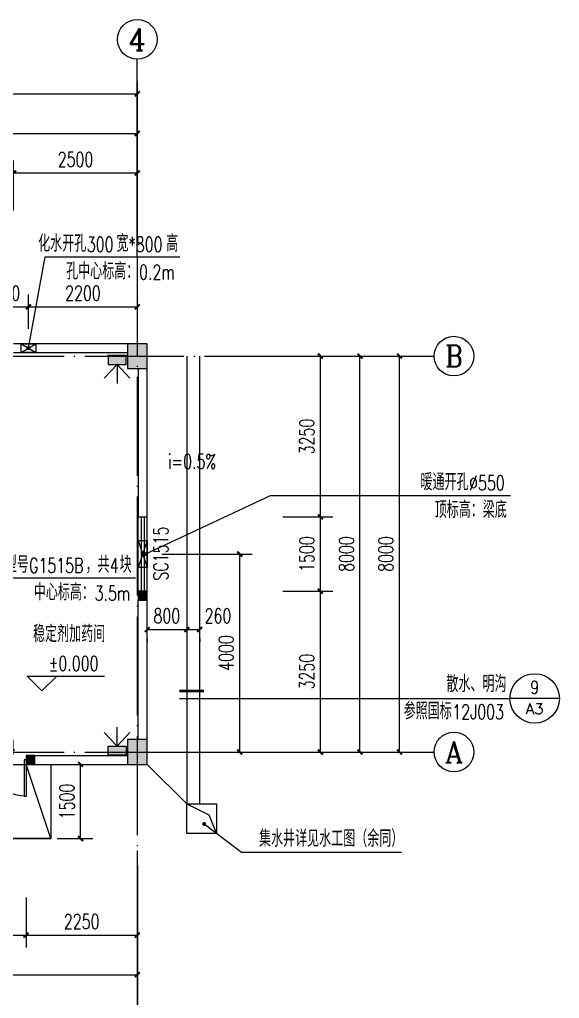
# Model space of a CAD drawing. Extents: x 36816 to 262577, y 14502 to 89811.
# Drawn here: x 215456 to 226367, y 33088 to 52867 of the extents above; entities that cross this region are included whole.
import ezdxf
from ezdxf.enums import TextEntityAlignment as Align

# ---------------------------------------------------------------- set-up
doc = ezdxf.new("R2010")
doc.units = 0
doc.header["$LTSCALE"] = 1000
doc.header["$MEASUREMENT"] = 0
doc.linetypes.add('DOTE', pattern=[2.42, 2, -0.2, 0.02, -0.2])
doc.layers.get('0').update_dxf_attribs({"color": 8})
doc.layers.get('Defpoints').update_dxf_attribs({"color": 8})
for name, color, linetype in [('-人员定位', 6, 'Continuous'), ('3T_WOOD', 8, 'Continuous'), ('AXIS', 8, 'Continuous'), ('AXIS_TEXT', 8, 'Continuous'), ('COLUMN', 8, 'Continuous'), ('DIM_ELEV', 8, 'Continuous'), ('DIM_IDEN', 8, 'Continuous'), ('DIM_LEAD', 8, 'Continuous'), ('DIM_SYMB', 8, 'Continuous'), ('DOTE', 8, 'DOTE'), ('PUB_DIM', 8, 'Continuous'), ('PUB_HATCH', 8, 'Continuous'), ('PUB_TEXT', 8, 'Continuous'), ('WALL', 8, 'Continuous'), ('WINDOW', 8, 'Continuous'), ('WINDOW_TEXT', 8, 'Continuous'), ('坡道', 8, 'Continuous')]:
    doc.layers.add(name, color=color, linetype=linetype)
doc.styles.add('_TCH_AXIS', font='COMPLEX.shx', dxfattribs={"bigfont": 'gbcbig.shx'})
doc.styles.add('_TCH_DIM', font='simplex.shx', dxfattribs={"bigfont": 'gbcbig.shx'})
doc.styles.add('_TCH_DIM_T3', font='simplex.shx', dxfattribs={"width": 0.705882, "bigfont": 'gbcbig.shx'})
doc.styles.add('_TCH_LABEL', font='COMPLEX', dxfattribs={"bigfont": 'GBCBIG'})
doc.styles.add('_TCH_WINDOW', font='simplex.shx', dxfattribs={"bigfont": 'gbcbig.shx'})
doc.styles.add('COMPLEX', font='COMPLEX')
doc.styles.get("Standard").update_dxf_attribs({"font": 'gbenor.shx', "bigfont": 'gbcbig.shx'})
doc.dimstyles.new('_TCH_ARCH&&100', dxfattribs={"dimtxt": 297.5, "dimasz": 100, "dimexe": 250, "dimexo": 300, "dimgap": 126.25, "dimtad": 1, "dimdec": 0, "dimzin": 0, "dimdsep": 46, "dimtxsty": '_TCH_DIM_T3', "dimblk": 'ARCHTICK', "dimcen": 0.09, "dimclrt": 7, "dimazin": 2, "dimtfac": 1, "dimtdec": 0, "dimtix": 1, "dimtmove": 2, "dimatfit": 3, "dimldrblk": 'ARCHTICK', "dimfxl": 0, "dimtolj": 1, "dimtzin": 0, "dimarcsym": 0})

# ---------------------------------------------------------------- blocks, each defined once
blk = doc.blocks.new('_ArchTick')
at = {"color": 0, "linetype": 'ByBlock', "const_width": 0.4}
blk.add_lwpolyline([(-0.5, -0.5), (0.5, 0.5)], dxfattribs=at)
blk = doc.blocks.new('*D37')
at = {"layer": 'Defpoints', "color": 0, "transparency": 16777216}
for p in [(215636, 47062), (214586, 46317), (215636, 46317)]:
    blk.add_point(p, dxfattribs=at)
at = {"layer": 'PUB_DIM', "color": 0, "lineweight": -2, "transparency": 16777216}
for p, q in [((214586, 46617), (214586, 47312)), ((215636, 46617), (215636, 47312)), ((214586, 47062), (215636, 47062))]:
    blk.add_line(p, q, dxfattribs=at)
at = {"layer": 'PUB_DIM', "color": 0, "lineweight": -2, "transparency": 16777216, "xscale": 100, "yscale": 100, "zscale": 100, "rotation": 180}
blk.add_blockref('_ArchTick', (214586, 47062), dxfattribs=at)
at = {"layer": 'PUB_DIM', "color": 0, "lineweight": -2, "transparency": 16777216, "xscale": 100, "yscale": 100, "zscale": 100}
blk.add_blockref('_ArchTick', (215636, 47062), dxfattribs=at)
at = {"layer": 'PUB_DIM', "color": 7, "transparency": 16777216, "insert": (215111, 47337), "char_height": 297.5, "attachment_point": 5, "style": '_TCH_DIM_T3'}
blk.add_mtext('\\A1;1050', dxfattribs=at)
blk = doc.blocks.new('*D38')
at = {"layer": 'Defpoints', "color": 0, "transparency": 16777216}
for p in [(217836, 47062), (215636, 46317), (217836, 46317)]:
    blk.add_point(p, dxfattribs=at)
at = {"layer": 'PUB_DIM', "color": 0, "lineweight": -2, "transparency": 16777216}
for p, q in [((215636, 46617), (215636, 47312)), ((217836, 46617), (217836, 47312)), ((215636, 47062), (217836, 47062))]:
    blk.add_line(p, q, dxfattribs=at)
at = {"layer": 'PUB_DIM', "color": 0, "lineweight": -2, "transparency": 16777216, "xscale": 100, "yscale": 100, "zscale": 100, "rotation": 180}
blk.add_blockref('_ArchTick', (215636, 47062), dxfattribs=at)
at = {"layer": 'PUB_DIM', "color": 0, "lineweight": -2, "transparency": 16777216, "xscale": 100, "yscale": 100, "zscale": 100}
blk.add_blockref('_ArchTick', (217836, 47062), dxfattribs=at)
at = {"layer": 'PUB_DIM', "color": 7, "transparency": 16777216, "insert": (216736, 47337), "char_height": 297.5, "attachment_point": 5, "style": '_TCH_DIM_T3'}
blk.add_mtext('\\A1;2200', dxfattribs=at)
blk = doc.blocks.new('*D52')
at = {"layer": 'Defpoints', "color": 0, "transparency": 16777216}
for p in [(218036, 42067), (219905, 42067), (218036, 38067)]:
    blk.add_point(p, dxfattribs=at)
at = {"layer": 'PUB_DIM', "color": 0, "lineweight": -2, "transparency": 16777216}
for p, q in [((218336, 42067), (220155, 42067)), ((219905, 38067), (219905, 42067)), ((218336, 38067), (220155, 38067))]:
    blk.add_line(p, q, dxfattribs=at)
at = {"layer": 'PUB_DIM', "color": 0, "lineweight": -2, "transparency": 16777216, "xscale": 100, "yscale": 100, "zscale": 100}
for p, rotation in [((219905, 42067), 90), ((219905, 38067), 270)]:
    blk.add_blockref('_ArchTick', p, dxfattribs=dict(at, rotation=rotation))
at = {"layer": 'PUB_DIM', "color": 7, "transparency": 16777216, "insert": (219630, 40067), "char_height": 297.5, "attachment_point": 5, "rotation": 90, "style": '_TCH_DIM_T3'}
blk.add_mtext('\\A1;4000', dxfattribs=at)
blk = doc.blocks.new('*D118')
at = {"layer": 'Defpoints', "color": 0, "transparency": 16777216}
for p in [(218036, 40653), (218836, 40653), (218836, 40542)]:
    blk.add_point(p, dxfattribs=at)
at = {"layer": 'PUB_DIM', "color": 0, "lineweight": -2, "transparency": 16777216}
for p, q in [((218036, 40542), (218836, 40542)), ((218036, 40353), (218036, 40292)), ((218836, 40353), (218836, 40292))]:
    blk.add_line(p, q, dxfattribs=at)
at = {"layer": 'PUB_DIM', "color": 0, "lineweight": -2, "transparency": 16777216, "xscale": 100, "yscale": 100, "zscale": 100, "rotation": 180}
blk.add_blockref('_ArchTick', (218036, 40542), dxfattribs=at)
at = {"layer": 'PUB_DIM', "color": 0, "lineweight": -2, "transparency": 16777216, "xscale": 100, "yscale": 100, "zscale": 100}
blk.add_blockref('_ArchTick', (218836, 40542), dxfattribs=at)
at = {"layer": 'PUB_DIM', "color": 7, "transparency": 16777216, "insert": (218433, 40817), "char_height": 297.5, "attachment_point": 5, "style": '_TCH_DIM_T3'}
blk.add_mtext('\\A1;800', dxfattribs=at)
blk = doc.blocks.new('*D119')
at = {"layer": 'Defpoints', "color": 0, "transparency": 16777216}
for p in [(218836, 40653), (219096, 40653), (219096, 40542)]:
    blk.add_point(p, dxfattribs=at)
at = {"layer": 'PUB_DIM', "color": 0, "lineweight": -2, "transparency": 16777216}
for p, q in [((218836, 40542), (219096, 40542)), ((218836, 40353), (218836, 40292)), ((219096, 40353), (219096, 40292))]:
    blk.add_line(p, q, dxfattribs=at)
at = {"layer": 'PUB_DIM', "color": 0, "lineweight": -2, "transparency": 16777216, "xscale": 100, "yscale": 100, "zscale": 100, "rotation": 180}
blk.add_blockref('_ArchTick', (218836, 40542), dxfattribs=at)
at = {"layer": 'PUB_DIM', "color": 0, "lineweight": -2, "transparency": 16777216, "xscale": 100, "yscale": 100, "zscale": 100}
blk.add_blockref('_ArchTick', (219096, 40542), dxfattribs=at)
at = {"layer": 'PUB_DIM', "color": 7, "transparency": 16777216, "insert": (219466, 40817), "char_height": 297.5, "attachment_point": 5, "style": '_TCH_DIM_T3'}
blk.add_mtext('\\A1;260', dxfattribs=at)
blk = doc.blocks.new('*D120')
at = {"layer": 'Defpoints', "color": 0, "transparency": 16777216}
for p in [(215919, 37817), (216689, 37817), (215919, 36317)]:
    blk.add_point(p, dxfattribs=at)
at = {"layer": 'PUB_DIM', "color": 0, "lineweight": -2, "transparency": 16777216}
for p, q in [((216219, 37817), (216939, 37817)), ((216689, 36317), (216689, 37817)), ((216219, 36317), (216939, 36317))]:
    blk.add_line(p, q, dxfattribs=at)
at = {"layer": 'PUB_DIM', "color": 0, "lineweight": -2, "transparency": 16777216, "xscale": 100, "yscale": 100, "zscale": 100}
for p, rotation in [((216689, 37817), 90), ((216689, 36317), 270)]:
    blk.add_blockref('_ArchTick', p, dxfattribs=dict(at, rotation=rotation))
at = {"layer": 'PUB_DIM', "color": 7, "transparency": 16777216, "insert": (216414, 37067), "char_height": 297.5, "attachment_point": 5, "rotation": 90, "style": '_TCH_DIM_T3'}
blk.add_mtext('\\A1;1500', dxfattribs=at)
blk = doc.blocks.new('*D146')
at = {"layer": 'Defpoints', "color": 0, "transparency": 16777216}
for p in [(217836, 49767), (215336, 48707), (217836, 48707)]:
    blk.add_point(p, dxfattribs=at)
at = {"layer": 'PUB_DIM', "color": 0, "lineweight": -2, "transparency": 16777216}
for p, q in [((215336, 49007), (215336, 50017)), ((217836, 49007), (217836, 50017)), ((215336, 49767), (217836, 49767))]:
    blk.add_line(p, q, dxfattribs=at)
at = {"layer": 'PUB_DIM', "color": 0, "lineweight": -2, "transparency": 16777216, "xscale": 100, "yscale": 100, "zscale": 100, "rotation": 180}
blk.add_blockref('_ArchTick', (215336, 49767), dxfattribs=at)
at = {"layer": 'PUB_DIM', "color": 0, "lineweight": -2, "transparency": 16777216, "xscale": 100, "yscale": 100, "zscale": 100}
blk.add_blockref('_ArchTick', (217836, 49767), dxfattribs=at)
at = {"layer": 'PUB_DIM', "color": 7, "transparency": 16777216, "insert": (216586, 50042), "char_height": 297.5, "attachment_point": 5, "style": '_TCH_DIM_T3'}
blk.add_mtext('\\A1;2500', dxfattribs=at)
blk = doc.blocks.new('*D154')
at = {"layer": 'Defpoints', "color": 0, "transparency": 16777216}
for p in [(214086, 35427), (215586, 35427), (215586, 34367)]:
    blk.add_point(p, dxfattribs=at)
at = {"layer": 'PUB_DIM', "color": 0, "lineweight": -2, "transparency": 16777216}
for p, q in [((214086, 35127), (214086, 34117)), ((215586, 35127), (215586, 34117)), ((214086, 34367), (215586, 34367))]:
    blk.add_line(p, q, dxfattribs=at)
at = {"layer": 'PUB_DIM', "color": 0, "lineweight": -2, "transparency": 16777216, "xscale": 100, "yscale": 100, "zscale": 100, "rotation": 180}
blk.add_blockref('_ArchTick', (214086, 34367), dxfattribs=at)
at = {"layer": 'PUB_DIM', "color": 0, "lineweight": -2, "transparency": 16777216, "xscale": 100, "yscale": 100, "zscale": 100}
blk.add_blockref('_ArchTick', (215586, 34367), dxfattribs=at)
at = {"layer": 'PUB_DIM', "color": 7, "transparency": 16777216, "insert": (214836, 34642), "char_height": 297.5, "attachment_point": 5, "style": '_TCH_DIM_T3'}
blk.add_mtext('\\A1;1500', dxfattribs=at)
blk = doc.blocks.new('*D155')
at = {"layer": 'Defpoints', "color": 0, "transparency": 16777216}
for p in [(215586, 35427), (217836, 35427), (217836, 34367)]:
    blk.add_point(p, dxfattribs=at)
at = {"layer": 'PUB_DIM', "color": 0, "lineweight": -2, "transparency": 16777216}
for p, q in [((215586, 35127), (215586, 34117)), ((217836, 35127), (217836, 34117)), ((215586, 34367), (217836, 34367))]:
    blk.add_line(p, q, dxfattribs=at)
at = {"layer": 'PUB_DIM', "color": 0, "lineweight": -2, "transparency": 16777216, "xscale": 100, "yscale": 100, "zscale": 100, "rotation": 180}
blk.add_blockref('_ArchTick', (215586, 34367), dxfattribs=at)
at = {"layer": 'PUB_DIM', "color": 0, "lineweight": -2, "transparency": 16777216, "xscale": 100, "yscale": 100, "zscale": 100}
blk.add_blockref('_ArchTick', (217836, 34367), dxfattribs=at)
at = {"layer": 'PUB_DIM', "color": 7, "transparency": 16777216, "insert": (216711, 34642), "char_height": 297.5, "attachment_point": 5, "style": '_TCH_DIM_T3'}
blk.add_mtext('\\A1;2250', dxfattribs=at)
blk = doc.blocks.new('*D156')
at = {"layer": 'Defpoints', "color": 0, "transparency": 16777216}
for p in [(220476, 41317), (221536, 41317), (220476, 38067)]:
    blk.add_point(p, dxfattribs=at)
at = {"layer": 'PUB_DIM', "color": 0, "lineweight": -2, "transparency": 16777216}
for p, q in [((220776, 41317), (221786, 41317)), ((221536, 38067), (221536, 41317)), ((220776, 38067), (221786, 38067))]:
    blk.add_line(p, q, dxfattribs=at)
at = {"layer": 'PUB_DIM', "color": 0, "lineweight": -2, "transparency": 16777216, "xscale": 100, "yscale": 100, "zscale": 100}
for p, rotation in [((221536, 41317), 90), ((221536, 38067), 270)]:
    blk.add_blockref('_ArchTick', p, dxfattribs=dict(at, rotation=rotation))
at = {"layer": 'PUB_DIM', "color": 7, "transparency": 16777216, "insert": (221261, 39692), "char_height": 297.5, "attachment_point": 5, "rotation": 90, "style": '_TCH_DIM_T3'}
blk.add_mtext('\\A1;3250', dxfattribs=at)
blk = doc.blocks.new('*D157')
at = {"layer": 'Defpoints', "color": 0, "transparency": 16777216}
for p in [(220476, 42817), (221536, 42817), (220476, 41317)]:
    blk.add_point(p, dxfattribs=at)
at = {"layer": 'PUB_DIM', "color": 0, "lineweight": -2, "transparency": 16777216}
for p, q in [((220776, 42817), (221786, 42817)), ((221536, 41317), (221536, 42817)), ((220776, 41317), (221786, 41317))]:
    blk.add_line(p, q, dxfattribs=at)
at = {"layer": 'PUB_DIM', "color": 0, "lineweight": -2, "transparency": 16777216, "xscale": 100, "yscale": 100, "zscale": 100}
for p, rotation in [((221536, 42817), 90), ((221536, 41317), 270)]:
    blk.add_blockref('_ArchTick', p, dxfattribs=dict(at, rotation=rotation))
at = {"layer": 'PUB_DIM', "color": 7, "transparency": 16777216, "insert": (221261, 42067), "char_height": 297.5, "attachment_point": 5, "rotation": 90, "style": '_TCH_DIM_T3'}
blk.add_mtext('\\A1;1500', dxfattribs=at)
blk = doc.blocks.new('*D158')
at = {"layer": 'Defpoints', "color": 0, "transparency": 16777216}
for p in [(220476, 46067), (221536, 46067), (220476, 42817)]:
    blk.add_point(p, dxfattribs=at)
at = {"layer": 'PUB_DIM', "color": 0, "lineweight": -2, "transparency": 16777216}
for p, q in [((220776, 46067), (221786, 46067)), ((221536, 42817), (221536, 46067)), ((220776, 42817), (221786, 42817))]:
    blk.add_line(p, q, dxfattribs=at)
at = {"layer": 'PUB_DIM', "color": 0, "lineweight": -2, "transparency": 16777216, "xscale": 100, "yscale": 100, "zscale": 100}
for p, rotation in [((221536, 46067), 90), ((221536, 42817), 270)]:
    blk.add_blockref('_ArchTick', p, dxfattribs=dict(at, rotation=rotation))
at = {"layer": 'PUB_DIM', "color": 7, "transparency": 16777216, "insert": (221261, 44442), "char_height": 297.5, "attachment_point": 5, "rotation": 90, "style": '_TCH_DIM_T3'}
blk.add_mtext('\\A1;3250', dxfattribs=at)
blk = doc.blocks.new('*D162')
at = {"layer": 'AXIS', "color": 0, "lineweight": -2, "transparency": 16777216}
for p, q in [((220136, 46067), (222586, 46067)), ((222336, 38067), (222336, 46067)), ((220136, 38067), (222586, 38067))]:
    blk.add_line(p, q, dxfattribs=at)
at = {"layer": 'Defpoints', "color": 0, "transparency": 16777216}
for p in [(219836, 46067), (222336, 46067), (219836, 38067)]:
    blk.add_point(p, dxfattribs=at)
at = {"layer": 'AXIS', "color": 0, "lineweight": -2, "transparency": 16777216, "xscale": 100, "yscale": 100, "zscale": 100}
for p, rotation in [((222336, 46067), 90), ((222336, 38067), 270)]:
    blk.add_blockref('_ArchTick', p, dxfattribs=dict(at, rotation=rotation))
at = {"layer": 'AXIS', "color": 7, "transparency": 16777216, "insert": (222061, 42067), "char_height": 297.5, "attachment_point": 5, "rotation": 90, "style": '_TCH_DIM_T3'}
blk.add_mtext('\\A1;8000', dxfattribs=at)
blk = doc.blocks.new('*D163')
at = {"layer": 'AXIS', "color": 0, "lineweight": -2, "transparency": 16777216}
for p, q in [((220136, 46067), (223386, 46067)), ((223136, 38067), (223136, 46067)), ((220136, 38067), (223386, 38067))]:
    blk.add_line(p, q, dxfattribs=at)
at = {"layer": 'Defpoints', "color": 0, "transparency": 16777216}
for p in [(219836, 46067), (223136, 46067), (219836, 38067)]:
    blk.add_point(p, dxfattribs=at)
at = {"layer": 'AXIS', "color": 0, "lineweight": -2, "transparency": 16777216, "xscale": 100, "yscale": 100, "zscale": 100}
for p, rotation in [((223136, 46067), 90), ((223136, 38067), 270)]:
    blk.add_blockref('_ArchTick', p, dxfattribs=dict(at, rotation=rotation))
at = {"layer": 'AXIS', "color": 7, "transparency": 16777216, "insert": (222861, 42067), "char_height": 297.5, "attachment_point": 5, "rotation": 90, "style": '_TCH_DIM_T3'}
blk.add_mtext('\\A1;8000', dxfattribs=at)
blk = doc.blocks.new('*D168')
at = {"layer": 'AXIS', "color": 0, "lineweight": -2, "transparency": 16777216}
for p, q in [((211836, 35767), (211836, 33317)), ((217836, 35767), (217836, 33317)), ((211836, 33567), (217836, 33567))]:
    blk.add_line(p, q, dxfattribs=at)
at = {"layer": 'Defpoints', "color": 0, "transparency": 16777216}
for p in [(211836, 36067), (217836, 36067), (217836, 33567)]:
    blk.add_point(p, dxfattribs=at)
at = {"layer": 'AXIS', "color": 0, "lineweight": -2, "transparency": 16777216, "xscale": 100, "yscale": 100, "zscale": 100, "rotation": 180}
blk.add_blockref('_ArchTick', (211836, 33567), dxfattribs=at)
at = {"layer": 'AXIS', "color": 0, "lineweight": -2, "transparency": 16777216, "xscale": 100, "yscale": 100, "zscale": 100}
blk.add_blockref('_ArchTick', (217836, 33567), dxfattribs=at)
at = {"layer": 'AXIS', "color": 7, "transparency": 16777216, "insert": (214836, 33842), "char_height": 297.5, "attachment_point": 5, "style": '_TCH_DIM_T3'}
blk.add_mtext('\\A1;6000', dxfattribs=at)
blk = doc.blocks.new('*D169')
at = {"layer": 'AXIS', "color": 0, "lineweight": -2, "transparency": 16777216}
for p, q in [((201836, 35767), (201836, 32517)), ((217836, 35767), (217836, 32517)), ((201836, 32767), (217836, 32767))]:
    blk.add_line(p, q, dxfattribs=at)
at = {"layer": 'Defpoints', "color": 0, "transparency": 16777216}
for p in [(201836, 36067), (217836, 36067), (217836, 32767)]:
    blk.add_point(p, dxfattribs=at)
at = {"layer": 'AXIS', "color": 0, "lineweight": -2, "transparency": 16777216, "xscale": 100, "yscale": 100, "zscale": 100, "rotation": 180}
blk.add_blockref('_ArchTick', (201836, 32767), dxfattribs=at)
at = {"layer": 'AXIS', "color": 0, "lineweight": -2, "transparency": 16777216, "xscale": 100, "yscale": 100, "zscale": 100}
blk.add_blockref('_ArchTick', (217836, 32767), dxfattribs=at)
at = {"layer": 'AXIS', "color": 7, "transparency": 16777216, "insert": (209836, 33042), "char_height": 297.5, "attachment_point": 5, "style": '_TCH_DIM_T3'}
blk.add_mtext('\\A1;16000', dxfattribs=at)
blk = doc.blocks.new('*D172')
at = {"layer": 'AXIS', "color": 0, "lineweight": -2, "transparency": 16777216}
for p, q in [((211836, 48367), (211836, 50817)), ((217836, 48367), (217836, 50817)), ((211836, 50567), (217836, 50567))]:
    blk.add_line(p, q, dxfattribs=at)
at = {"layer": 'Defpoints', "color": 0, "transparency": 16777216}
for p in [(217836, 50567), (211836, 48067), (217836, 48067)]:
    blk.add_point(p, dxfattribs=at)
at = {"layer": 'AXIS', "color": 0, "lineweight": -2, "transparency": 16777216, "xscale": 100, "yscale": 100, "zscale": 100, "rotation": 180}
blk.add_blockref('_ArchTick', (211836, 50567), dxfattribs=at)
at = {"layer": 'AXIS', "color": 0, "lineweight": -2, "transparency": 16777216, "xscale": 100, "yscale": 100, "zscale": 100}
blk.add_blockref('_ArchTick', (217836, 50567), dxfattribs=at)
at = {"layer": 'AXIS', "color": 7, "transparency": 16777216, "insert": (214836, 50842), "char_height": 297.5, "attachment_point": 5, "style": '_TCH_DIM_T3'}
blk.add_mtext('\\A1;6000', dxfattribs=at)
blk = doc.blocks.new('*D173')
at = {"layer": 'AXIS', "color": 0, "lineweight": -2, "transparency": 16777216}
for p, q in [((201836, 48367), (201836, 51617)), ((217836, 48367), (217836, 51617)), ((201836, 51367), (217836, 51367))]:
    blk.add_line(p, q, dxfattribs=at)
at = {"layer": 'Defpoints', "color": 0, "transparency": 16777216}
for p in [(217836, 51367), (201836, 48067), (217836, 48067)]:
    blk.add_point(p, dxfattribs=at)
at = {"layer": 'AXIS', "color": 0, "lineweight": -2, "transparency": 16777216, "xscale": 100, "yscale": 100, "zscale": 100, "rotation": 180}
blk.add_blockref('_ArchTick', (201836, 51367), dxfattribs=at)
at = {"layer": 'AXIS', "color": 0, "lineweight": -2, "transparency": 16777216, "xscale": 100, "yscale": 100, "zscale": 100}
blk.add_blockref('_ArchTick', (217836, 51367), dxfattribs=at)
at = {"layer": 'AXIS', "color": 7, "transparency": 16777216, "insert": (209836, 51642), "char_height": 297.5, "attachment_point": 5, "style": '_TCH_DIM_T3'}
blk.add_mtext('\\A1;16000', dxfattribs=at)
blk = doc.blocks.new('_AXISO')
blk.add_circle((0, 0), 0.5)
at = {"layer": 'AXIS_TEXT', "style": 'COMPLEX', "width": 1.041667}
blk.add_attdef('A', text='', height=0.56, dxfattribs=at).set_placement((-0.25, -0.28), (0.25, -0.28), align=Align.FIT)
blk = doc.blocks.new('_FZH')
blk.add_lwpolyline([(-0.5, -0.5), (0.5, -0.5), (0.5, 0.5), (-0.5, 0.5)], close=True)
at = {"layer": 'PUB_HATCH'}
blk.add_solid([(-0.5, -0.5), (0.5, -0.5), (-0.5, 0.5), (0.5, 0.5)], dxfattribs=at)
blk = doc.blocks.new('$DorLib2D$00000002')
for p, q in [((-0.5, 0), (-0.5, 0.4875)), ((-0.475, 0.4875), (-0.5, 0.4875)), ((-0.475, 0), (-0.475, 0.4875)), ((0.475, 0), (0.475, 0.4875)), ((0.475, 0.4875), (0.5, 0.4875)), ((0.5, 0), (0.5, 0.4875)), ((-0.5, 0), (-0.475, 0)), ((0.5, 0), (0.475, 0))]:
    blk.add_line(p, q)
at = {"lineweight": 13}
for centre, start, end in [((-0.4875, 0), 0, 88.53072), ((0.4875, 0), 91.46928, 180)]:
    blk.add_arc(centre, 0.4875, start, end, dxfattribs=at)
blk = doc.blocks.new('$TCHSYS$WIN2D')
for p, q in [((-0.5, 0.5), (0.5, 0.5)), ((-0.5, 0.5), (-0.5, -0.5)), ((0.5, 0.5), (0.5, -0.5)), ((0.5, 0.167), (-0.5, 0.167)), ((0.5, -0.167), (-0.5, -0.167)), ((-0.5, -0.5), (0.5, -0.5))]:
    blk.add_line(p, q)
blk = doc.blocks.new('定位基站')
at = {"layer": '-人员定位', "ltscale": 0.01}
h = blk.add_hatch(color=256, dxfattribs=at)
h.dxf.hatch_style = 1
h.paths.add_polyline_path([(406524, 477798), (406524, 477617), (406162, 477617), (406162, 477798)])
at = {"layer": '-人员定位', "color": 6}
for p, q in [((406343, 477798), (406082, 478077)), ((406343, 477798), (406343, 478186)), ((406343, 477798), (406604, 478077)), ((406343, 477995), (406343, 477995)), ((406162, 477798), (406524, 477798)), ((406162, 477617), (406162, 477798)), ((406524, 477798), (406524, 477617)), ((406524, 477617), (406162, 477617))]:
    blk.add_line(p, q, dxfattribs=at)
for p in [(406343, 477798), (406162, 477617), (406343, 477617), (406524, 477617)]:
    blk.add_point(p, dxfattribs=at)

msp = doc.modelspace()

# ---------------------------------------------------------------- linework, layer by layer
at = {"color": 6}
for p, q in [((215485.8, 46136.9), (215785.8, 46316.9)), ((215485.8, 46316.9), (215785.8, 46136.9)), ((217855.8, 42341.9), (218035.8, 41791.9)), ((218035.8, 42341.9), (217855.8, 41791.9))]:
    msp.add_line(p, q, dxfattribs=at)
for points in [[(215485.8, 46316.9), (215785.8, 46316.9), (215785.8, 46136.9), (215485.8, 46136.9)], [(218035.8, 42341.9), (218035.8, 41791.9), (217855.8, 41791.9), (217855.8, 42341.9)]]:
    msp.add_lwpolyline(points, close=True, dxfattribs=at)
at = {"layer": '3T_WOOD'}
msp.add_line((218035.8, 37816.9), (218835.8, 37016.9), dxfattribs=at)
for points in [[(218835.8, 46066.9), (218835.8, 37016.9)], [(219095.8, 46066.9), (219095.8, 37016.9)], [(218835.8, 37016.9), (219282.3, 36799.4), (219435.8, 36416.9)]]:
    msp.add_lwpolyline(points, dxfattribs=at)
msp.add_lwpolyline([(218835.8, 37016.9), (219435.8, 37016.9), (219435.8, 36416.9), (218835.8, 36416.9)], close=True, dxfattribs=at)
at = {"layer": 'AXIS'}
for p, q in [((217835.8, 48066.9), (217835.8, 52066.9)), ((219835.8, 46066.9), (223835.8, 46066.9)), ((219835.8, 38066.9), (223835.8, 38066.9)), ((217835.8, 36066.9), (217835.8, 32066.9))]:
    msp.add_line(p, q, dxfattribs=at)
at = {"layer": 'DIM_ELEV'}
for p, q in [((215908, 39301.9), (215608, 39601.9)), ((215608, 39601.9), (217173, 39601.9)), ((215908, 39301.9), (216208, 39601.9))]:
    msp.add_line(p, q, dxfattribs=at)
at = {"layer": 'DIM_IDEN'}
for p, q in [((218685.5, 39148.8), (222265.6, 39148.8)), ((222265.6, 39148.8), (225367.3, 39148.8)), ((226367.3, 39148.8), (225367.3, 39148.8))]:
    msp.add_line(p, q, dxfattribs=at)
at = {"layer": 'DIM_IDEN', "const_width": 50}
msp.add_lwpolyline([(218685.5, 39298.8), (219185.5, 39298.8)], dxfattribs=at)
at = {"layer": 'DIM_IDEN'}
msp.add_circle((225867.3, 39148.8), 500, dxfattribs=at)
at = {"layer": 'DIM_LEAD'}
for p, q in [((215635.8, 46226.9), (215975.2, 48071)), ((215975.2, 48071), (218696.6, 48071)), ((217991.1, 42066.9), (220527.4, 43250.5)), ((220527.4, 43250.5), (225376.4, 43250.5)), ((212927, 41583.1), (217797.2, 41583.1)), ((219186.9, 36612.9), (219939.6, 36045.9)), ((219939.6, 36045.9), (223173.1, 36045.9))]:
    msp.add_line(p, q, dxfattribs=at)
at = {"layer": 'DIM_LEAD', "const_width": 40}
for points in [[(215632.2, 46207.2, 1), (215639.4, 46246.6, 1)], [(217973, 42058.4, 1), (218009.2, 42075.3, 1)], [(219170.9, 36624.9, 1), (219202.9, 36600.8, 1)]]:
    msp.add_lwpolyline(points, format="xyb", close=True, dxfattribs=at)
at = {"layer": 'DIM_SYMB'}
msp.add_lwpolyline([(218965.2, 43684.2, 0, 0, 0), (218965.2, 43130.4, 80, 0, 0), (218965.2, 42830.4, 0, 0, 0)], format="xyseb", dxfattribs=at)
at = {"layer": 'DOTE'}
for p, q in [((217835.8, 48066.9), (217835.8, 36066.9)), ((199835.8, 46066.9), (219835.8, 46066.9)), ((199835.8, 38066.9), (219835.8, 38066.9))]:
    msp.add_line(p, q, dxfattribs=at)
at = {"layer": 'WALL'}
for p, q in [((217635.8, 46316.9), (215335.8, 46316.9)), ((215335.8, 46136.9), (217635.8, 46136.9)), ((217855.8, 45816.9), (217855.8, 42816.9)), ((218035.8, 42816.9), (218035.8, 45816.9)), ((217855.8, 42816.9), (218035.8, 42816.9)), ((217855.8, 38316.9), (217855.8, 41136.9)), ((218035.8, 38316.9), (218035.8, 41136.9)), ((215765.8, 37996.9), (217635.8, 37996.9)), ((215765.8, 37816.9), (217635.8, 37816.9))]:
    msp.add_line(p, q, dxfattribs=at)
at = {"layer": 'WINDOW'}
msp.add_line((214085.8, 37816.9), (215585.8, 37816.9), dxfattribs=at)
at = {"layer": '坡道', "color": 2}
msp.add_lwpolyline([(215585.8, 37816.9), (216085.8, 37816.9), (216085.8, 36316.9), (213585.8, 36316.9), (213585.8, 37816.9), (214085.8, 37816.9), (213585.8, 36316.9), (216085.8, 36316.9), (215585.8, 37816.9)], dxfattribs=at)

# ---------------------------------------------------------------- block references
at = {"layer": '-人员定位', "xscale": -1, "rotation": 180}
msp.add_blockref('定位基站', (-188916.5, 523697.6), dxfattribs=at)
at = {"layer": '-人员定位'}
msp.add_blockref('定位基站', (-188916.5, -439616.1), dxfattribs=at)
at = {"layer": 'AXIS'}
ref = msp.add_blockref('_AXISO', (217835.8, 52466.9), dxfattribs=dict(at, xscale=800, yscale=800, zscale=800))
ref.add_attrib('A', '4', dxfattribs={"layer": 'AXIS_TEXT', "height": 445.4, "style": '_TCH_AXIS'}).set_placement((217666.1, 52244.2), (218005.5, 52244.2), align=Align.FIT)
ref = msp.add_blockref('_AXISO', (224235.8, 46066.9), dxfattribs=dict(at, xscale=800, yscale=800, zscale=800))
ref.add_attrib('A', 'B', dxfattribs={"layer": 'AXIS_TEXT', "height": 435.3, "style": '_TCH_AXIS'}).set_placement((224059.6, 45849.3), (224412, 45849.3), align=Align.FIT)
ref = msp.add_blockref('_AXISO', (224235.8, 38066.9), dxfattribs=dict(at, xscale=800, yscale=800, zscale=800))
ref.add_attrib('A', 'A', dxfattribs={"layer": 'AXIS_TEXT', "height": 425.2, "style": '_TCH_AXIS'}).set_placement((224053.6, 37854.3), (224418, 37854.3), align=Align.FIT)
at = {"layer": 'COLUMN'}
for p, xscale, yscale, zscale in [((217835.8, 46066.9), 400, 500, 500), ((217945.8, 41226.9), 180, 180, 180), ((217835.8, 38066.9), 400, 500, 500), ((215675.8, 37906.9), 180, 180, 180)]:
    msp.add_blockref('_FZH', p, dxfattribs=dict(at, xscale=xscale, yscale=yscale, zscale=zscale))
at = {"layer": 'WINDOW'}
ref = msp.add_blockref('$TCHSYS$WIN2D', (217945.8, 42066.9), dxfattribs=dict(at, xscale=1500, yscale=180, zscale=1500, rotation=90))
ref.add_attrib('A', 'SC1515', (218459.6, 41531.9), dxfattribs={"layer": 'WINDOW_TEXT', "height": 297.5, "rotation": 90, "style": '_TCH_WINDOW', "width": 0.705882})
ref = msp.add_blockref('$DorLib2D$00000002', (214835.8, 37906.9), dxfattribs=dict(at, xscale=1500, yscale=-1500, zscale=1500))
ref.add_attrib('A', 'GM1524', (214255.8, 38014.9), dxfattribs={"layer": 'WINDOW_TEXT', "height": 297.5, "style": '_TCH_WINDOW', "width": 0.705882})

# ---------------------------------------------------------------- texts
at = {"layer": 'PUB_TEXT', "style": '_TCH_DIM'}
for s, height, p in [('化水开孔', 337.59, (215831.6, 48176)), ('宽', 337.6, (217414.6, 48176)), ('高', 337.6, (218420.3, 48176)), ('孔中心标高：', 337.59, (216397.1, 47616)), ('暖通开孔', 337.59, (223558.4, 43355.5)), ('顶标高：梁底', 337.59, (223845.3, 42795.5)), ('型号', 337.59, (215157, 41688.1)), ('，共', 337.59, (216788.5, 41688.1)), ('块', 337.6, (217480, 41688.1)), ('中心标高：', 337.59, (215743.5, 41128.1)), ('散水、明沟', 337.59, (224082, 39276.1)), ('参照国标', 337.59, (223219.3, 38727.3)), ('集水井详见水工图（余同）', 337.589, (220295.2, 36150.9))]:
    msp.add_text(s, height=height, dxfattribs=at).set_placement(p)
at = {"layer": 'PUB_TEXT', "style": '_TCH_DIM', "width": 0.705882}
for s, p in [('300', (216814.6, 48176)), ('*800', (217660.3, 48176)), ('0.2m', (217871.6, 47616)), ('i=0.5%%%', (218455.2, 43789.2)), ('%%c550', (224541.4, 43355.5)), ('G1515B', (215648.5, 41688.1)), ('4', (217280, 41688.1)), ('3.5m', (216972.2, 41128.1)), ('%%P0.000', (216043, 39706.9)), ('12J003', (224202.3, 38727.3))]:
    msp.add_text(s, height=297.5, dxfattribs=at).set_placement(p)
at = {"layer": 'PUB_TEXT'}
msp.add_text('稳定剂加药间', height=337.59, dxfattribs=at).set_placement((215728.3, 40286.5, 337350.9))
at = {"layer": 'PUB_TEXT', "style": '_TCH_LABEL'}
for s, height, p, p2 in [('9', 261, (225780.3, 39241.3), (225954.3, 39241.3)), ('A3', 217.39, (225686.2, 38831.9), (226048.5, 38831.9))]:
    msp.add_text(s, height=height, dxfattribs=at).set_placement(p, p2, align=Align.FIT)

# ---------------------------------------------------------------- dimensions: what is measured, and where the dimension line sits
at = {"layer": 'AXIS'}
for p1, p2, distance, picture, middle in [((201835.8, 48066.9), (217835.8, 48066.9), 3300, '*D173', (209835.8, 51641.9)), ((211835.8, 48066.9), (217835.8, 48066.9), 2500, '*D172', (214835.8, 50841.9)), ((219835.8, 38066.9), (219835.8, 46066.9), -2500, '*D162', (222060.8, 42066.9)), ((219835.8, 38066.9), (219835.8, 46066.9), -3300, '*D163', (222860.8, 42066.9)), ((201835.8, 36066.9), (217835.8, 36066.9), -3300, '*D169', (209835.8, 33041.9)), ((211835.8, 36066.9), (217835.8, 36066.9), -2500, '*D168', (214835.8, 33841.9))]:
    dim = msp.add_aligned_dim(p1=p1, p2=p2, distance=distance, dimstyle='_TCH_ARCH&&100', dxfattribs=at)
    dim.commit()
    dim.dimension.update_dxf_attribs({"geometry": picture, "text_midpoint": middle})
at = {"layer": 'PUB_DIM'}
for p1, p2, distance, picture, middle in [((215335.8, 48706.9), (217835.8, 48706.9), 1060, '*D146', (216585.8, 50041.9)), ((214585.8, 46316.9), (215635.8, 46316.9), 744.6, '*D37', (215110.8, 47336.5)), ((215635.8, 46316.9), (217835.8, 46316.9), 744.6, '*D38', (216735.8, 47336.5)), ((220475.8, 42816.9), (220475.8, 46066.9), -1060, '*D158', (221260.8, 44441.9)), ((220475.8, 41316.9), (220475.8, 42816.9), -1060, '*D157', (221260.8, 42066.9)), ((218035.8, 38066.9), (218035.8, 42066.9), -1869, '*D52', (219629.9, 40066.9)), ((220475.8, 38066.9), (220475.8, 41316.9), -1060, '*D156', (221260.8, 39691.9)), ((215918.8, 36316.9), (215918.8, 37816.9), -770.6, '*D120', (216414.4, 37066.9)), ((214085.8, 35426.9), (215585.8, 35426.9), -1060, '*D154', (214835.8, 34641.9)), ((215585.8, 35426.9), (217835.8, 35426.9), -1060, '*D155', (216710.8, 34641.9))]:
    dim = msp.add_aligned_dim(p1=p1, p2=p2, distance=distance, dimstyle='_TCH_ARCH&&100', dxfattribs=at)
    dim.commit()
    dim.dimension.update_dxf_attribs({"geometry": picture, "text_midpoint": middle})
for base, p1, p2, picture, middle in [((218835.8, 40541.9), (218035.8, 40653.5), (218835.8, 40653.5), '*D118', (218432.8, 40816.9)), ((219095.8, 40541.9), (218835.8, 40653.5), (219095.8, 40653.5), '*D119', (219465.8, 40816.9))]:
    dim = msp.add_linear_dim(base=base, p1=p1, p2=p2, angle=0, dimstyle='_TCH_ARCH&&100', dxfattribs=at)
    dim.commit()
    dim.dimension.update_dxf_attribs({"geometry": picture, "text_midpoint": middle, "dimtype": 129})

doc.saveas('drawing.dxf')
